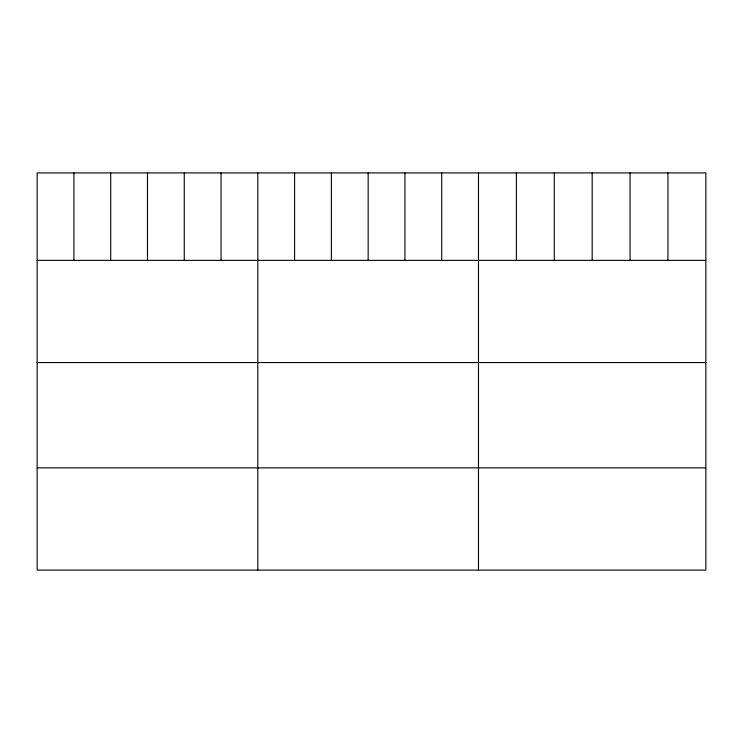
<?xml version="1.0" encoding="UTF-8"?>
<svg xmlns="http://www.w3.org/2000/svg" width="743" height="743" viewBox="0 0 743 743"><rect width="100%" height="100%" fill="white"/><g stroke="black" fill="none" stroke-linecap="round" stroke-linejoin="round"><path stroke-width="1.11" d="M705.85 260.356L705.85 570.085L37.15 570.085L37.15 172.915L705.85 172.915L705.85 260.356L37.15 260.356M37.15 362.565L705.85 362.565M37.15 467.876L705.85 467.876M667.957 172.915L667.957 260.356M630.064 172.915L630.064 260.356M592.171 172.915L592.171 260.356M554.278 172.915L554.278 260.356M516.385 172.915L516.385 260.356M478.492 172.915L478.492 570.085M441.714 172.915L441.714 260.356M404.935 172.915L404.935 260.356M368.156 172.915L368.156 260.356M331.378 172.915L331.378 260.356M294.599 172.915L294.599 260.356M257.821 172.915L257.821 570.085M221.042 172.915L221.042 260.356M184.264 172.915L184.264 260.356M147.486 172.915L147.486 260.356M110.707 172.915L110.707 260.356M73.928 172.915L73.928 260.356"/></g></svg>
